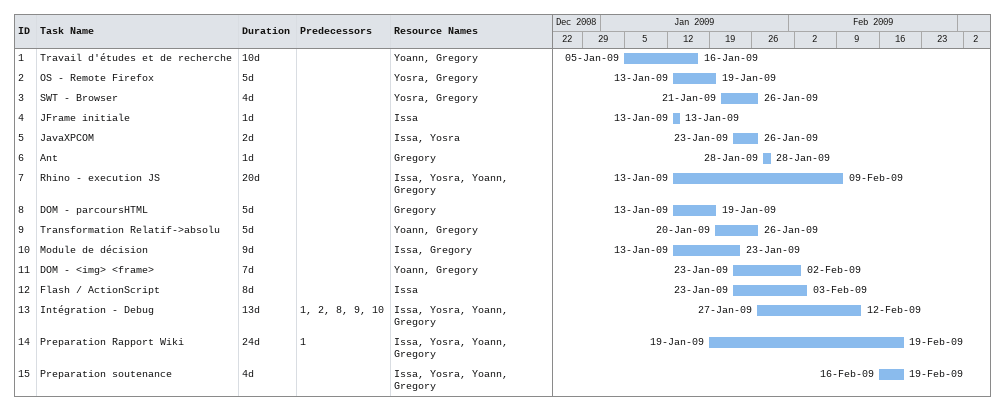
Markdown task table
| ID | Task | Duration | Start | Finish | Predecessors | Resources |
|---|---|---|---|---|---|---|
| 1 | Travail d'études et de recherche | 10d | 2009-01-05 | 2009-01-16 |  | Yoann, Gregory |
| 2 | OS - Remote Firefox | 5d | 2009-01-13 | 2009-01-19 |  | Yosra, Gregory |
| 3 | SWT - Browser | 4d | 2009-01-21 | 2009-01-26 |  | Yosra, Gregory |
| 4 | JFrame initiale | 1d | 2009-01-13 | 2009-01-13 |  | Issa |
| 5 | JavaXPCOM | 2d | 2009-01-23 | 2009-01-26 |  | Issa, Yosra |
| 6 | Ant | 1d | 2009-01-28 | 2009-01-28 |  | Gregory |
| 7 | Rhino - execution JS | 20d | 2009-01-13 | 2009-02-09 |  | Issa, Yosra, Yoann, Gregory |
| 8 | DOM - parcoursHTML | 5d | 2009-01-13 | 2009-01-19 |  | Gregory |
| 9 | Transformation Relatif->absolu | 5d | 2009-01-20 | 2009-01-26 |  | Yoann, Gregory |
| 10 | Module de décision | 9d | 2009-01-13 | 2009-01-23 |  | Issa, Gregory |
| 11 | DOM - <img> <frame> | 7d | 2009-01-23 | 2009-02-02 |  | Yoann, Gregory |
| 12 | Flash / ActionScript | 8d | 2009-01-23 | 2009-02-03 |  | Issa |
| 13 | Intégration - Debug | 13d | 2009-01-27 | 2009-02-12 | 1, 2, 8, 9, 10 | Issa, Yosra, Yoann, Gregory |
| 14 | Preparation Rapport Wiki | 24d | 2009-01-19 | 2009-02-19 | 1 | Issa, Yosra, Yoann, Gregory |
| 15 | Preparation soutenance | 4d | 2009-02-16 | 2009-02-19 |  | Issa, Yosra, Yoann, Gregory |
